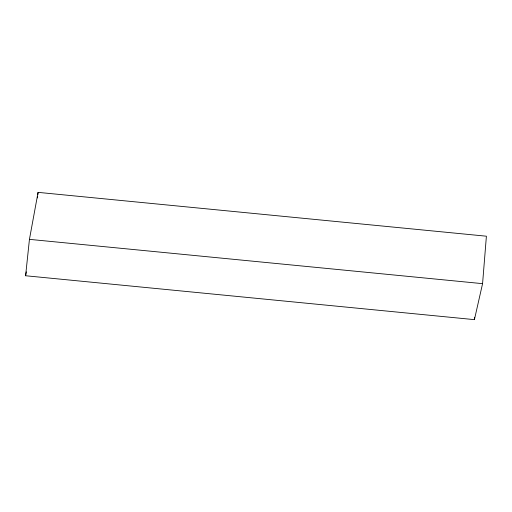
<?xml version="1.0" encoding="UTF-8"?>
<svg xmlns="http://www.w3.org/2000/svg" width="512" height="512" viewBox="0 0 512 512"><rect width="100%" height="100%" fill="white"/><g stroke="black" fill="none" stroke-linecap="round" stroke-linejoin="round"><path stroke-width="0.77" d="M474.419 319.635L482.573 283.661L486.4 236.205L38.074 192.365L29.44 239.354L25.6 275.75L474.419 319.635L474.611 317.267M37.491 197.92L37.658 196.333M37.824 194.746L38.074 192.365M25.6 275.75L26.317 271.84M29.44 239.354L482.573 283.661"/></g></svg>
